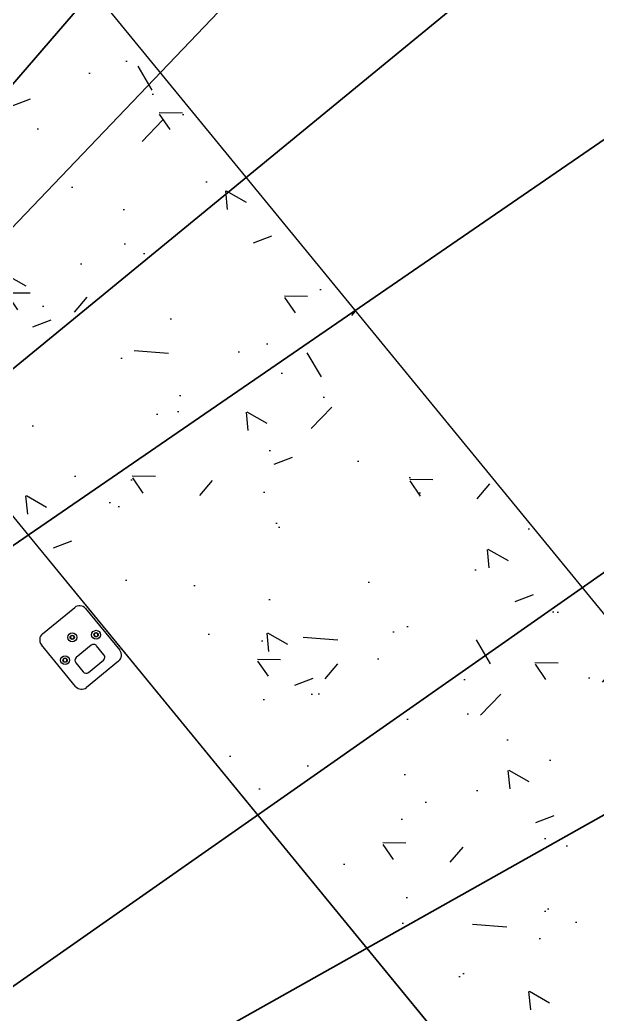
# Model space of a CAD drawing. Header units: metres. Extents: x 214070 to 217049, y 6350584 to 6351315.
# Drawn here: x 214373.656 to 214374.405, y 6351032.813 to 6351034.102 of the extents above; entities that cross this region are included whole.
import ezdxf
from ezdxf.lldxf.tags import DXFTag

# ---------------------------------------------------------------- set-up
doc = ezdxf.new("R2010")
doc.units = ezdxf.units.M
for name, color, linetype in [('230V AC', 5, '230V CABLE'), ('400V AC', 6, '400V CABLE'), ('CAT 6 Cable', 3, 'CAT 6 CABLE')]:
    doc.layers.add(name, color=color, linetype=linetype)
for name, color, linetype, lineweight in [('FireSS', 7, 'Fire Supression System CABLE', 25), ('GG31-E-PLN-001_DC Cable Route Layout Plan_RevA$0$OTHER', 7, 'Continuous', 30), ('OpticsFibre', 7, 'OPTICAL FIBRE CABLE', 25)]:
    doc.layers.add(name, color=color, linetype=linetype, lineweight=lineweight)
doc.styles.add('ISOCP', font='isocp.shx')
tags = doc.linetypes.add('230V CABLE', pattern='A,1,-0.5,["230V",ISOCP,S=0.3,R=0,X=-0.35,Y=-0.15],-0.7', length=2.2).pattern_tags.tags
tags[6] = DXFTag(74, 10)
tags = doc.linetypes.add('400V CABLE', pattern='A,1,-0.5,["400V",ISOCP,S=0.3,R=0,X=-0.35,Y=-0.15],-0.7', length=2.2).pattern_tags.tags
tags[6] = DXFTag(74, 10)
tags = doc.linetypes.add('CAT 6 CABLE', pattern='A,1,-0.5,["CAT6",ISOCP,S=0.3,R=0,X=-0.35,Y=-0.15],-0.9', length=2.4).pattern_tags.tags
tags[6] = DXFTag(74, 10)
tags = doc.linetypes.add('Fire Supression System CABLE', pattern='A,1,-0.5,["FSS",ISOCP,S=0.3,R=0,X=-0.35,Y=-0.15],-0.7', length=2.2).pattern_tags.tags
tags[6] = DXFTag(74, 10)
tags = doc.linetypes.add('OPTICAL FIBRE CABLE', pattern='A,1,-0.5,["OP",ISOCP,S=0.3,R=0,X=-0.35,Y=-0.15],-0.4', length=1.9).pattern_tags.tags
tags[6] = DXFTag(74, 10)

# ---------------------------------------------------------------- blocks, each defined once
blk = doc.blocks.new('GG31-E-PLN-001_DC Cable Route Layout Plan_RevA$0$SCC')
at = {"layer": 'GG31-E-PLN-001_DC Cable Route Layout Plan_RevA$0$OTHER'}
h = blk.add_hatch(dxfattribs=at)
h.set_pattern_fill('AR-CONC', scale=0.04, angle=-50.64965685767609)
h.set_pattern_definition([(359.3503431423239, (-93.68585742210435, 2.138606351598763), (0.1625044853675563, -0.2377736155121508), [0.03000000000000001, -0.3300000000000001]), (304.3503431423239, (-93.68585742210435, 2.138606351598763), (0.1974723732192054, 0.2336917884477435), [0.024, -0.264]), (49.80178760232391, (-93.67231538160321, 2.118791884155217), (0.3599768556166048, -0.004081828330440906), [0.02549607679999997, -0.2804568447999996]), (355.5345431423239, (-93.62399475095023, 2.189331196887824), (0.2194809325307915, -0.3720916966134502), [0.045, -0.4950000000000001]), (45.98597863232392, (-93.60570469170794, 2.15832355719274), (0.538360805782199, -0.0420433463009515), [0.0382441368, -0.4206855039999999]), (300.5345071323239, (-93.62399475095023, 2.189331196887824), (0.5383608054690231, -0.04204334623731437), [0.036, -0.3960000004]), (330.3503431423239, (-93.6140979957526, 2.145718650306267), (0.02685468915996592, -0.286745227804084), [0.03, -0.33]), (275.3503431423239, (-93.6140979957526, 2.145718650306267), (0.2860092564451406, 0.1086549373035012), [0.024, -0.264]), (20.80178788232391, (-93.61186010551317, 2.121823214415531), (0.312863943263877, -0.1780902886389786), [0.025496076, -0.2804568447999999]), (346.8503431423239, (-93.68585742210435, 2.138606351598763), (0.1060525488437223, 0.08066874043735836), [0, -0.2608, 0, -0.268, 0, -0.265]), (316.8503431423239, (-93.68585742210435, 2.138606351598763), (0.1887176179168756, 0.01866144388251249), [0, -0.1528, 0, -0.2548, 0, -0.101]), (276.8503431423238, (-93.74241562454112, 2.207583229861778), (0.128413779248645, -0.1708388708552017), [0, -0.1, 0, -0.312, 0, -0.414]), (266.8503431423239, (-93.7677780471672, 2.238514565416334), (0.1788739489210354, -0.1549982222265625), [0, -0.13, 0, -0.2072, 0, -0.294])])
h.paths.add_polyline_path([(1.884480484089116, 1.092581029941526), (0.04570484407684372, 3.335102857185064), (-1.655518611220876, 1.940169612916919), (0.1832570287913962, -0.3023522143266186)])
h.paths.add_polyline_path([(-0.02390656751489395, 2.631430880070581), (1.180808506974634, 1.162192441533263), (0.2528684403831347, 0.4013197627878649), (-0.9518466341063929, 1.870558201325182)], flags=16)
at = {"layer": 'GG31-E-PLN-001_DC Cable Route Layout Plan_RevA$0$OTHER', "color": 7}
for p, q in [((1.090368070862406, 1.252916340818548), (0.04733844058413172, 2.524967515232178)), ((1.101492289018378, 1.239822680569969), (0.5230026454428982, 1.945333252019396)), ((0.5202135706176874, 1.842593454582595), (0.5619708732506155, 1.876832724827929)), ((0.5760443126259682, 1.875440496447168), (0.620428552216989, 1.821310659232331)), ((0.5632055814354446, 1.774390177369476), (0.518821341844423, 1.828520014584313)), ((0.5834123835623215, 1.827814752372948), (0.5640802985565951, 1.811963237998674)), ((0.5999600117232431, 1.815519387363678), (0.5904491032499974, 1.827118638182569)), ((0.6190363241454486, 1.807237219847069), (0.5772790215125196, 1.772997949601736)), ((0.5799318126909734, 1.792631153285519), (0.5992638976966989, 1.808482667659794)), ((0.5633841845300518, 1.80492651829479), (0.5728950930032974, 1.7933272674759))]:
    blk.add_line(p, q, dxfattribs=at)
blk.add_lwpolyline([(0.04570484407684372, 3.335102857185064), (1.884480484089116, 1.092581029941526), (0.1832570287913962, -0.3023522143266186), (-1.655518611220876, 1.940169612916919)], close=True, dxfattribs=at)
for centre, radius in [((0.5897303151918019, 1.841400911656793), 0.00575), ((0.5897303151918019, 1.841400911656793), 0.00275), ((0.5897303151918019, 1.841400911656793), 0.0026000422128), ((0.5588459177631782, 1.838061154828329), 0.00575), ((0.5588459177631782, 1.838061154828329), 0.00275), ((0.5588459177631782, 1.838061154828329), 0.0026000422128), ((0.5588459177631782, 1.838061154828329), 0.0025), ((0.5897303151918019, 1.841400911656793), 0.0025), ((0.549519578869611, 1.808429762159852), 0.00575), ((0.549519578869611, 1.808429762159852), 0.00275), ((0.549519578869611, 1.808429762159852), 0.0026000422128), ((0.549519578869611, 1.808429762159852), 0.0025)]:
    blk.add_circle(centre, radius, dxfattribs=at)
for centre, radius, start, end in [((0.5187495868280596, 1.941845918927918), 0.0055, 39.35034314232389, 51.84351177992532), ((0.568311478911748, 1.869099890933664), 0.01, 39.35034314232389, 129.3503431423239), ((0.5265541762788191, 1.834860620688331), 0.01, 129.3503431423239, 219.3503431423239), ((0.5588459177631782, 1.838061154828329), 0.0025, 294.3503347217384, 234.3503430874318), ((0.5897303151918019, 1.841400911656793), 0.0025, 294.3503347217384, 234.3503430874318), ((0.5865826863928874, 1.823948335425817), 0.005, 39.35034314232389, 129.3503431423239), ((0.6126957185027688, 1.814970053718827), 0.01, 309.3503431423239, 39.35034314232389), ((0.549519578869611, 1.808429762159852), 0.0025, 294.3503347217384, 234.3503430874318), ((0.567250601387161, 1.808096821051542), 0.005, 129.3503431423239, 219.3503431423239), ((0.596093594866133, 1.812349084606926), 0.005, 309.3503431423239, 39.35034314232389), ((0.5767615098604066, 1.796497570232652), 0.005, 219.3503431423239, 309.3503431423239), ((0.5709384158698407, 1.780730783473494), 0.01, 219.3503431423239, 309.3503431423239)]:
    blk.add_arc(centre, radius, start, end, dxfattribs=at)
blk.add_open_spline([(0.5453777751270348, 1.917838531879361), (0.5453986666293806, 1.917843847027835), (0.5454555669645123, 1.917856112093651), (0.5455323199156163, 1.917856660712463), (0.5455574460854953, 1.917826017504471)], degree=3, knots=[0, 0, 0, 0, 0.3523289852000001, 1, 1, 1, 1], dxfattribs=at)
blk = doc.blocks.new('GG31-E-PLN-001_DC Cable Route Layout Plan_RevA')
at = {"layer": 'GG31-E-PLN-001_DC Cable Route Layout Plan_RevA$0$OTHER', "color": 8}
blk.add_blockref('GG31-E-PLN-001_DC Cable Route Layout Plan_RevA$0$SCC', (229060.5356727778, 6321985.953791623), dxfattribs=at)

msp = doc.modelspace()

# ---------------------------------------------------------------- block references
msp.add_blockref('GG31-E-PLN-001_DC Cable Route Layout Plan_RevA', (-14687.37069500599, 29045.50982125732))

# ---------------------------------------------------------------- next in the draw order: linework, layer by layer
at = {"layer": '230V AC', "lineweight": 35, "ltscale": 7, "flags": 128}
msp.add_lwpolyline([(214372.8772323186, 6351032.892651665), (214376.6803694287, 6351035.504249537), (214376.6803694287, 6351035.504249537), (214382.8336391922, 6351028.197616363), (214381.3176515535, 6351026.627596607)], dxfattribs=at)
at = {"layer": '400V AC', "lineweight": 35, "ltscale": 7, "flags": 128}
msp.add_lwpolyline([(214373.2679410965, 6351032.58397931), (214376.7168060654, 6351034.998900559), (214382.3428409637, 6351028.155335331), (214380.9469810997, 6351027.071770745)], dxfattribs=at)
at = {"layer": 'CAT 6 Cable', "lineweight": 35, "ltscale": 7, "flags": 128}
for points in [[(214363.8952295933, 6351044.87967532), (214365.8004739186, 6351046.174107418), (214374.6743552699, 6351035.210779876), (214373.3040017013, 6351033.622844252)], [(214381.3525248847, 6351026.58506602), (214383.142284295, 6351028.090167856), (214376.5739985563, 6351036.050739031), (214373.429003526, 6351033.471972492)]]:
    msp.add_lwpolyline(points, dxfattribs=at)
at = {"layer": 'FireSS', "lineweight": 35, "ltscale": 7, "flags": 128}
msp.add_lwpolyline([(214373.3554894948, 6351032.477207613), (214376.7609255433, 6351034.390992437), (214382.0970223417, 6351028.115803678), (214380.9128038826, 6351027.121338051)], dxfattribs=at)
at = {"layer": 'OpticsFibre', "lineweight": 35, "ltscale": 7, "flags": 128}
msp.add_lwpolyline([(214354.0841562563, 6351050.725473057), (214355.4825018641, 6351052.01967595), (214359.4653030346, 6351050.222201691), (214365.2706002923, 6351047.070980016), (214374.9725210058, 6351035.221144584), (214373.369659077, 6351033.544347402)], dxfattribs=at)

doc.saveas('drawing.dxf')
